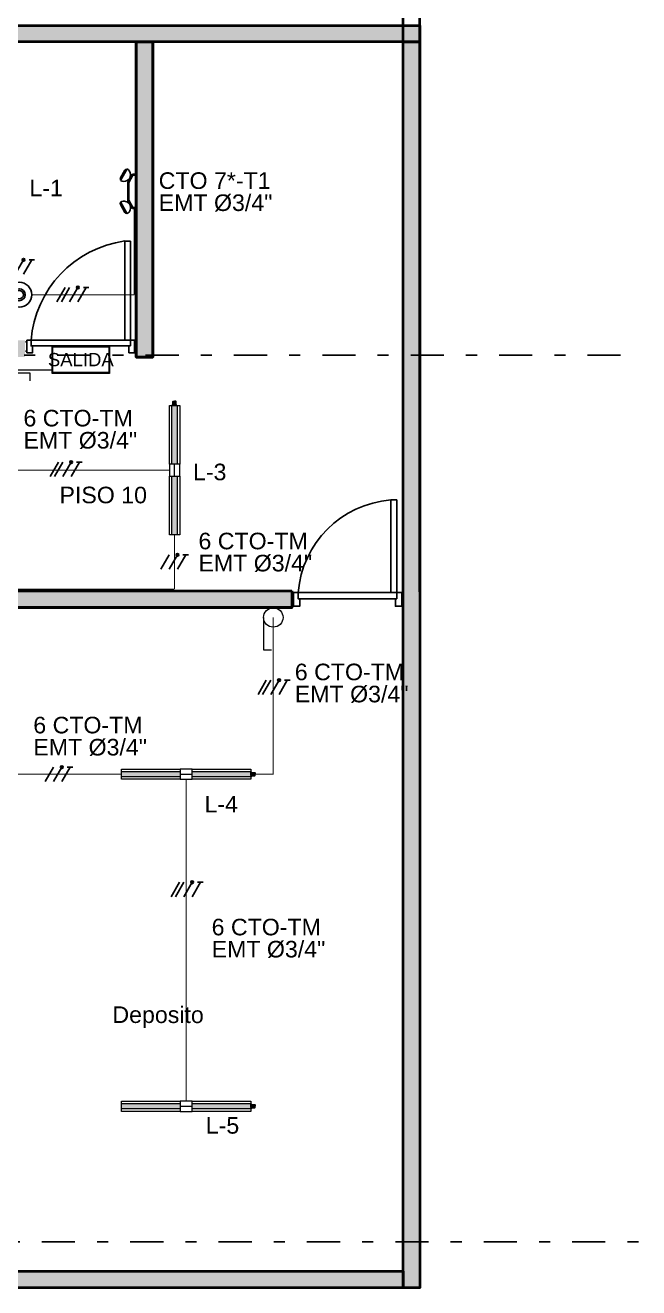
# Model space of a CAD drawing. Header units: millimetres. Extents: x 154 to 500, y 38 to 256.
# Drawn here: x 266.96 to 272.51, y 50.91 to 62.34 of the extents above; entities that cross this region are included whole.
import ezdxf
from ezdxf.lldxf.tags import DXFTag

# ---------------------------------------------------------------- set-up
doc = ezdxf.new("R2010")
doc.units = ezdxf.units.MM
doc.linetypes.add('CENTER', pattern=[0.7, 0.3, -0.2, 0, -0.2])
doc.linetypes.add('HIDDEN', pattern=[9.525, 6.35, -3.175])
for name, color, linetype in [('-ALAMBRADO', 7, 'Continuous'), ('-CN-GYD-ILUMINACION-EM', 1, 'Continuous'), ('-CN-GYD-TEXTOS', 7, 'Continuous'), ('A-columnas', 6, 'Continuous'), ('AMOBLAMIENTO', 252, 'Continuous'), ('EJE-ESTRUCTURA', 254, 'CENTER'), ('LUMINARIA DE EMERGENCIA', 1, 'Continuous'), ('SENSOR MOVIMIENTO', 3, 'Continuous'), ('suiches', 3, 'Continuous')]:
    doc.layers.add(name, color=color, linetype=linetype)
for name, color, linetype, lineweight in [('-CN-GYD-ILUMINACIÓN', 3, 'Continuous', 20), ('-CN-GYD-LUMINARIA LED HERMETICA', 1, 'Continuous', 5), ('-CN-GYD-TUBERÍA ILUMINACION', 5, 'Continuous', 18), ('-CN-INTERRUPTORES DE PARED', 3, 'Continuous', 20), ('_TEXTO', 7, 'Continuous', 9), ('L', 7, 'Continuous', 15), ('TEXTOS', 7, 'Continuous', 20)]:
    doc.layers.add(name, color=color, linetype=linetype, lineweight=lineweight)
doc.layers.add('A-HATCH CONCRETO', color=7, linetype='Continuous', true_color=0xb8b8b8)
doc.layers.add('Muro', color=7, linetype='Continuous', lineweight=40, true_color=0x2b2b2b)
doc.styles.add('GYD', font='arial.ttf', dxfattribs={"height": 2.5})
doc.styles.get("Standard").update_dxf_attribs({"font": 'arial.ttf'})
tags = doc.linetypes.add('EMT_LINE', pattern='A,0.5,-0.2,["EMT",Standard,S=0.1,R=0,X=-0.1,Y=-0.05],-0.25', length=0.95).pattern_tags.tags
tags[6] = DXFTag(74, 10)
pattern_1 = [(270, (73.633, -1.35), (10.40324, -6.00631), [1.50158, -10.51105]), (360, (73.6335, -2.101), (10.40324, 6.00631), [0.75079, -20.05569]), (360, (73.6335, -2.289), (10.40324, 6.00631), [0.60063, -20.20584]), (360, (73.6335, -1.9134), (10.40324, 6.00631), [0.60063, -20.20584]), (330, (73.633, -2.477), (10.40324, 6.00631), [0.4805, -11.53212]), (30, (73.633, -1.726), (4e-09, 12.01262), [0.4805, -11.53212])]
pattern_2 = [(0, (0, 0), (0, 6.985), [5.08, -1.905]), (90, (0, 0), (-6.985, 4e-16), [5.08, -1.905])]

# ---------------------------------------------------------------- blocks, each defined once
blk = doc.blocks.new('GG_HERMETICA')
h = blk.add_hatch()
h.set_pattern_fill('SWAMP', color=252, scale=0.472938, angle=270)
h.set_pattern_definition(pattern_1)
h.paths.add_polyline_path([(-20, -30), (-20, 17), (-550, 17), (-550, -30)])
h = blk.add_hatch()
h.set_pattern_fill('SWAMP', color=252, scale=0.472938, angle=270)
h.set_pattern_definition(pattern_1)
h.paths.add_polyline_path([(620, -30), (620, 17), (90, 17), (90, -30)])
at = {"layer": '-CN-GYD-ILUMINACIÓN', "color": 1, "extrusion": (0, 0, -1)}
for p, q in [((-550, -53), (-550, 40)), ((-550, 40), (-525, 40)), ((-525, 40), (-20, 40)), ((90, 40), (620, 40)), ((620, 40), (620, -53)), ((-20, -53), (-550, -53)), ((594, -53), (90, -53)), ((620, -53), (594, -53))]:
    blk.add_line(p, q, dxfattribs=at)
at = {"layer": '-CN-GYD-ILUMINACIÓN', "color": 1}
for p, q in [((90, 40), (-20, 40)), ((-20, 40), (-20, -53)), ((90, -53), (90, 40)), ((622, 6), (620, 6)), ((620, 6), (620, -6)), ((622, 10), (623, 11)), ((622, 8), (622, 10)), ((622, 7), (622, 8)), ((622, 5), (622, 7)), ((622, -6), (622, 6)), ((623, 4), (622, 5)), ((622, -3), (623, 1)), ((623, 11), (623, 11)), ((623, 11), (630, 11)), ((623, 1), (623, 4)), ((623, 1), (623, 1)), ((630, 11), (630, 6)), ((630, 6), (631, 6)), ((631, 6), (631, 9)), ((631, 9), (639, 9)), ((639, 9), (639, 6)), ((639, 6), (640, 6)), ((640, 10), (650, 10)), ((640, 6), (640, 10)), ((650, 10), (652, 8)), ((652, 8), (656, 8)), ((656, 8), (658, 8)), ((658, 8), (661, 5)), ((661, 5), (661, -6)), ((-20, -6), (90, -6)), ((620, -19), (620, -6)), ((622, -19), (620, -19)), ((622, -6), (622, -3)), ((622, -6), (622, -9)), ((622, -6), (622, -19)), ((622, -9), (623, -13)), ((623, -17), (622, -18)), ((622, -18), (622, -19)), ((622, -19), (622, -21)), ((622, -21), (622, -22)), ((622, -22), (623, -24)), ((623, -13), (623, -14)), ((623, -14), (623, -17)), ((623, -24), (623, -24)), ((623, -24), (630, -24)), ((630, -24), (630, -19)), ((630, -19), (631, -19)), ((631, -19), (631, -22)), ((631, -22), (639, -22)), ((639, -22), (639, -19)), ((639, -19), (640, -19)), ((640, -19), (640, -22)), ((640, -22), (650, -22)), ((650, -22), (652, -20)), ((652, -20), (656, -20)), ((656, -20), (658, -20)), ((658, -20), (661, -17)), ((661, -17), (661, -6))]:
    blk.add_line(p, q, dxfattribs=at)
for points in [[(623, 4), (630, 4)], [(623, 1), (630, 1)], [(629, 11), (629, 4), (629, 1), (629, -6)], [(630, 6), (630, -6)], [(631, 6), (631, -6)], [(639, 2), (631, 2)], [(639, 6), (639, -6)], [(640, 6), (640, -6)], [(640, 1), (650, 1), (650, 3), (640, 3)], [(650, 3), (652, 5)], [(650, 1), (652, -3)], [(652, 8), (652, -6)], [(-20, -53), (90, -53)], [(623, -14), (630, -14)], [(623, -17), (630, -17)], [(629, -24), (629, -17), (629, -14), (629, -6)], [(630, -19), (630, -6)], [(631, -19), (631, -6)], [(639, -15), (631, -15)], [(639, -19), (639, -6)], [(640, -19), (640, -6)], [(640, -14), (650, -14), (650, -15), (640, -15)], [(650, -14), (652, -10)], [(650, -15), (652, -17)], [(652, -20), (652, -6)]]:
    blk.add_lwpolyline(points, dxfattribs=at)
at = {"color": 1}
for points in [[(-20, 17), (-20, -30), (-550, -30), (-550, 17)], [(620, 17), (620, -30), (90, -30), (90, 17)]]:
    blk.add_lwpolyline(points, close=True, dxfattribs=at)
blk = doc.blocks.new('*U73')
at = {"layer": '-CN-GYD-ILUMINACION-EM', "ltscale": 0.3}
for p, q in [((-145, 270), (-200, 170)), ((-114, 285), (-197, 136)), ((-119, 277), (-119, 277)), ((-193, 144), (-193, 144)), ((-114, -285), (-197, -136)), ((-193, -144), (-193, -144)), ((-145, -270), (-200, -170)), ((-119, -277), (-119, -277))]:
    blk.add_line(p, q, dxfattribs=at)
at = {"layer": '-CN-GYD-ILUMINACION-EM'}
for p, q in [((0, 217), (-46, 217)), ((0, 207), (-40, 207)), ((0, -217), (0, 217)), ((-104, 116), (-104, -116)), ((-94, 114), (-94, -114)), ((-46, -217), (0, -217)), ((-40, -207), (0, -207))]:
    blk.add_line(p, q, dxfattribs=at)
for points in [[(-46, 217), (-104, 116)], [(-40, 207), (-94, 114)], [(-56, 199), (-70, 208)], [(-96, 130), (-110, 138)], [(-96, -130), (-110, -138)], [(-46, -217), (-104, -116)], [(-40, -207), (-94, -114)], [(-56, -199), (-70, -208)]]:
    blk.add_lwpolyline(points, dxfattribs=at)
at = {"layer": '-CN-GYD-ILUMINACION-EM', "ltscale": 0.3}
for centre, radius, start, end in [((-183, 161), 19.1, 150.9715, 240.9715), ((-156, 211), 85.5, 240.9715, 60.9715), ((-128, 260), 19.1, 60.9715, 150.9715), ((-183, -161), 19.1, 119.0285, 209.0285), ((-156, -211), 85.5, 299.0285, 119.0285), ((-128, -260), 19.1, 209.0285, 299.0285)]:
    blk.add_arc(centre, radius, start, end, dxfattribs=at)
at = {"layer": '-CN-GYD-TEXTOS', "style": 'GYD'}
blk.add_attdef('5', (-68, -406), '', height=125, rotation=90, dxfattribs=at)
blk = doc.blocks.new('A$C6eb1346c')
at = {"layer": '-CN-INTERRUPTORES DE PARED', "color": 3, "extrusion": (0, 0, -1)}
for p, q in [((0.176, 0.352), (0.764, 0.352)), ((0.764, 0.352), (0.764, 0.208))]:
    blk.add_line(p, q, dxfattribs=at)
blk.add_circle((-0.176, 0.176), 0.176, dxfattribs=at)
blk = doc.blocks.new('Salida_3.8W')
h = blk.add_hatch()
h.set_pattern_fill('ANGLE', color=256)
h.set_pattern_definition(pattern_2)
h.paths.add_polyline_path([(0.434, -0.01), (0.434, 0.303), (-0.434, 0.303), (-0.434, -0.01)])
h.paths.add_polyline_path([(-0.424, 0), (-0.424, 0.293), (0.424, 0.293), (0.424, 0)], flags=16)
h = blk.add_hatch()
h.set_pattern_fill('ANGLE', color=256)
h.set_pattern_definition(pattern_2)
h.paths.add_polyline_path([(0.434, -0.01), (0.434, 0.303), (-0.434, 0.303), (-0.434, -0.01)])
h.paths.add_polyline_path([(-0.424, 0), (-0.424, 0.293), (0.424, 0.293), (0.424, 0)], flags=16)
at = {"layer": 'L'}
h = blk.add_hatch(dxfattribs=at)
h.set_pattern_fill('ANGLE', color=3)
h.set_pattern_definition([(0, (-44.6785, -37.2514), (0, 6.985), [5.08, -1.905]), (90, (-44.6785, -37.2514), (-6.985, 4e-16), [5.08, -1.905])])
h.paths.add_polyline_path([(0.434, -0.01), (0.434, 0.303), (-0.434, 0.303), (-0.434, -0.01)])
h.paths.add_polyline_path([(-0.424, 0), (-0.424, 0.293), (0.424, 0.293), (0.424, 0)], flags=16)
h = blk.add_hatch(color=3, dxfattribs=at)
h.paths.add_polyline_path([(0.434, -0.01), (0.434, 0.303), (-0.434, 0.303), (-0.434, -0.01)])
h.paths.add_polyline_path([(-0.424, 0), (-0.424, 0.293), (0.424, 0.293), (0.424, 0)], flags=16)
at = {"layer": 'L', "color": 3}
for points in [[(-0.434, 0.303), (0.434, 0.303), (0.434, -0.01), (-0.434, -0.01)], [(-0.424, 0.293), (0.424, 0.293), (0.424, 0), (-0.424, 0)]]:
    blk.add_lwpolyline(points, close=True, dxfattribs=at)
at = {"layer": 'L', "color": 3, "insert": (0, 0.146, 712.661), "char_height": 0.15, "width": 0.84839, "attachment_point": 5}
blk.add_mtext('\\pxqc;SALIDA', dxfattribs=at)
blk = doc.blocks.new('Sensor 360º_')
at = {"layer": 'suiches'}
for radius in [0.113, 0.054, 0.0375]:
    blk.add_circle((0, 0), radius, dxfattribs=at)
blk = doc.blocks.new('3x')
at = {"layer": '-ALAMBRADO'}
h = blk.add_hatch(color=256, dxfattribs=at)
edge = h.paths.add_edge_path()
edge.add_arc((0.078, 0.13), 0.025, 0, 360)
for p, q in [((-0.152, 0.13), (-0.302, -0.13)), ((-0.072, 0.13), (-0.222, -0.13)), ((0.078, 0.13), (-0.072, -0.13)), ((0.228, 0.13), (0.078, -0.13))]:
    blk.add_line(p, q, dxfattribs=at)
blk.add_lwpolyline([(0.278, 0.13), (0.178, 0.13)], dxfattribs=at)
blk.add_circle((0.078, 0.13), 0.025, dxfattribs=at)
blk = doc.blocks.new('*U60')
at = {"layer": '-ALAMBRADO'}
blk.add_blockref('3x', (0, 0), dxfattribs=at)
blk = doc.blocks.new('2x')
at = {"layer": '-ALAMBRADO'}
h = blk.add_hatch(color=256, dxfattribs=at)
edge = h.paths.add_edge_path()
edge.add_arc((0.075, 0.13), 0.025, 0, 360)
for p, q in [((-0.075, 0.13), (-0.225, -0.13)), ((0.075, 0.13), (-0.075, -0.13)), ((0.225, 0.13), (0.075, -0.13))]:
    blk.add_line(p, q, dxfattribs=at)
blk.add_lwpolyline([(0.275, 0.13), (0.175, 0.13)], dxfattribs=at)
blk.add_circle((0.075, 0.13), 0.025, dxfattribs=at)
blk = doc.blocks.new('*U63')
at = {"layer": '-ALAMBRADO'}
blk.add_blockref('2x', (0, 0), dxfattribs=at)
blk = doc.blocks.new('estructura cubiertas')
at = {"layer": 'EJE-ESTRUCTURA'}
for p, q in [((2112.87, -5903.674), (2144.533, -5903.674)), ((2112.731, -5911.699), (2144.533, -5911.699))]:
    blk.add_line(p, q, dxfattribs=at)
blk = doc.blocks.new('A$C41c49871')
at = {"layer": 'A-HATCH CONCRETO', "ltscale": 0.01}
h = blk.add_hatch(color=256, dxfattribs=at)
h.dxf.hatch_style = 1
h.paths.add_polyline_path([(31.595, 14.224), (31.595, 14.074), (19.944, 14.074), (19.944, 14.224)])
h = blk.add_hatch(color=256, dxfattribs=at)
h.dxf.hatch_style = 1
h.paths.add_polyline_path([(28.021, 11.221), (28.021, 11.374), (21.791, 11.374), (21.791, 11.221)])
h.paths.add_polyline_path([(21.943, 14.074), (21.791, 14.074), (21.791, 11.374), (21.943, 11.374)])
h.paths.add_polyline_path([(17.602, 7.453), (17.602, 7.3), (24.698, 7.3), (24.698, 7.453)])
h.paths.add_polyline_path([(24.698, 7.453), (24.546, 7.453), (24.546, 10.213), (24.698, 10.213)])
h.paths.add_polyline_path([(30.437, 9.105), (30.437, 8.953), (27.444, 8.953), (27.444, 5.248), (27.291, 5.248), (27.291, 9.105)])
h.paths.add_polyline_path([(24.698, 5.049), (24.546, 5.049), (24.546, 6.3), (24.698, 6.3)])
h = blk.add_hatch(color=256, dxfattribs=at)
h.dxf.hatch_style = 1
h.paths.add_polyline_path([(29.027, 14.074), (29.179, 14.074), (29.179, 11.221), (29.027, 11.221)])
h = blk.add_hatch(color=256, dxfattribs=at)
h.dxf.hatch_style = 1
edge = h.paths.add_edge_path()
edge.add_line((31.595, 14.074), (31.595, 2.798))
edge.add_line((31.595, 2.798), (31.445, 2.798))
edge.add_line((31.445, 2.798), (31.445, 14.074))
edge.add_line((31.445, 14.074), (31.595, 14.074))
h = blk.add_hatch(color=256, dxfattribs=at)
h.dxf.hatch_style = 1
h.paths.add_polyline_path([(31.445, 2.798), (27.241, 2.798), (27.241, 2.848), (27.791, 2.848), (27.791, 2.948), (31.445, 2.948)])
at = {"layer": 'A-columnas', "color": 40, "true_color": 0xf8d731}
blk.add_lwpolyline([(19.794, 11.373), (19.794, 14.224), (31.595, 14.224)], dxfattribs=at)
at = {"layer": 'AMOBLAMIENTO', "linetype": 'HIDDEN'}
for points in [[(28.925, 11.374), (28.976, 11.374), (28.976, 12.272), (28.925, 12.272)], [(31.332, 9.092), (31.388, 9.092), (31.388, 9.929), (31.332, 9.929)]]:
    blk.add_lwpolyline(points, close=True, dxfattribs=at)
at = {"layer": 'AMOBLAMIENTO'}
for points in [[(28.027, 11.361), (28.039, 11.361), (28.039, 11.274), (28.027, 11.274)], [(28.077, 11.323), (28.09, 11.323), (28.09, 11.261), (28.039, 11.261), (28.039, 11.374), (28.077, 11.374)], [(28.976, 11.323), (28.963, 11.323), (28.963, 11.261), (29.014, 11.261), (29.014, 11.374), (28.976, 11.374)], [(29.027, 11.361), (29.014, 11.361), (29.014, 11.274), (29.027, 11.274)], [(30.437, 9.078), (30.451, 9.078), (30.451, 8.98), (30.437, 8.98)], [(30.494, 9.035), (30.508, 9.035), (30.508, 8.966), (30.451, 8.966), (30.451, 9.092), (30.494, 9.092)], [(31.388, 9.035), (31.374, 9.035), (31.374, 8.966), (31.431, 8.966), (31.431, 9.092), (31.388, 9.092)], [(31.445, 9.078), (31.431, 9.078), (31.431, 8.98), (31.445, 8.98)]]:
    blk.add_lwpolyline(points, dxfattribs=at)
for points in [[(28.976, 11.323), (28.976, 11.374), (28.077, 11.374), (28.077, 11.323)], [(31.388, 9.035), (31.388, 9.092), (30.494, 9.092), (30.494, 9.035)]]:
    blk.add_lwpolyline(points, close=True, dxfattribs=at)
for centre, radius, start, end in [((29.061, 11.295), 0.987, 97.8945, 175.4314), ((31.402, 9.021), 0.91, 94.4044, 175.5422)]:
    blk.add_arc(centre, radius, start, end, dxfattribs=at)
at = {"layer": 'Muro', "color": 1}
for points in [[(31.595, 9.098), (31.595, 57.254), (17.767, 57.254), (17.767, 56.904)], [(31.445, 9.098), (31.445, 53.829), (31.445, 57.132), (28.303, 57.132), (28.303, 56.904)]]:
    blk.add_lwpolyline(points, dxfattribs=at)
at = {"layer": 'Muro', "ltscale": 0.01}
for points in [[(31.595, 14.224), (31.595, 14.074), (19.944, 14.074), (19.944, 14.224), (31.595, 14.224)], [(31.595, 14.074), (31.595, 2.798), (31.445, 2.798), (31.445, 14.074), (31.595, 14.074)], [(27.441, 9.105), (30.437, 9.105)], [(30.437, 8.955), (27.441, 8.955)], [(31.445, 2.798), (27.241, 2.798), (27.241, 2.848), (27.791, 2.848), (27.791, 2.948), (31.445, 2.948), (31.445, 2.798)]]:
    blk.add_lwpolyline(points, dxfattribs=at)
for points in [[(29.179, 14.074), (29.027, 14.074), (29.027, 11.221), (29.179, 11.221)], [(29.027, 14.074), (29.179, 14.074), (29.179, 11.221), (29.027, 11.221)], [(30.437, 9.105), (30.437, 8.953), (27.444, 8.953), (27.444, 9.105)]]:
    blk.add_lwpolyline(points, close=True, dxfattribs=at)
at = {"layer": 'Muro', "linetype": 'HIDDEN'}
blk.add_blockref('estructura cubiertas', (-2110.957, 5914.914), dxfattribs=at)
at = {"layer": 'TEXTOS', "color": 252}
for s, p in [('PISO 10', (28.334, 9.899)), ('Deposito', (28.813, 5.195))]:
    blk.add_text(s, height=0.15, rotation=359.9331, dxfattribs=at).set_placement(p)

msp = doc.modelspace()

# ---------------------------------------------------------------- linework, layer by layer
at = {"layer": '-CN-GYD-TUBERÍA ILUMINACION', "linetype": 'EMT_LINE', "ltscale": 10, "const_width": 0.01}
for points in [[(267.944, 60.681), (267.944, 59.899)], [(267.015, 59.899), (267.944, 59.899)], [(266.513, 57.262), (266.318, 57.262), (266.318, 59.218), (267.199, 59.218)], [(268.308, 57.726), (268.308, 57.235)], [(266.81, 57.235), (268.308, 57.235)], [(269.202, 56.978), (269.202, 55.559), (269.038, 55.559)], [(268.413, 55.513), (268.413, 52.601)]]:
    msp.add_lwpolyline(points, dxfattribs=at)
at = {"layer": '-CN-GYD-TUBERÍA ILUMINACION', "linetype": 'EMT_LINE', "ltscale": 10}
for points in [[(264.934, 57.302, 0.01, 0.01, 0), (264.934, 58.311, 0.01, 0.01, 0), (268.262, 58.311, 0, 0, 0)], [(267.828, 55.559, 0.01, 0.01, 0), (266.656, 55.559, 0.01, 0.01, 0), (266.656, 57.218, 0, 0, 0)]]:
    msp.add_lwpolyline(points, format="xyseb", dxfattribs=at)

# ---------------------------------------------------------------- block references
at = {"layer": '-CN-GYD-LUMINARIA LED HERMETICA', "xscale": 0.001, "yscale": 0.001, "zscale": 0.001, "rotation": 90}
msp.add_blockref('GG_HERMETICA', (268.302, 58.276), dxfattribs=at)
at = {"layer": '-CN-GYD-LUMINARIA LED HERMETICA', "xscale": 0.001, "yscale": 0.001, "zscale": 0.001}
for p in [(268.378, 55.566), (268.378, 52.561)]:
    msp.add_blockref('GG_HERMETICA', p, dxfattribs=at)
msp.add_blockref('A$C41c49871', (238.933, 48.113))
at = {"layer": '_TEXTO', "linetype": 'Continuous', "ltscale": 10, "xscale": 0.5, "yscale": 0.5}
for name, p, zscale in [('*U60', (266.903, 60.15, 0), 320), ('*U60', (267.395, 59.9, 0), 320), ('*U60', (267.333, 58.318, 0), 320), ('*U63', (268.297, 57.479, 0), 0.5), ('*U60', (269.215, 56.346, 0), 320), ('*U63', (267.25, 55.558, 0), 0.5), ('*U60', (268.428, 54.516, 0), 320)]:
    msp.add_blockref(name, p, dxfattribs=dict(at, zscale=zscale))
at = {"layer": 'L', "xscale": 0.6, "yscale": 0.8}
msp.add_blockref('Salida_3.8W', (267.46, 59.194), dxfattribs=at)
at = {"layer": 'LUMINARIA DE EMERGENCIA', "linetype": 'Continuous', "ltscale": 10, "xscale": 0.0007100885383724713, "yscale": 0.0007100885383724713, "zscale": 0.0007100885383724713}
msp.add_blockref('*U73', (267.96, 60.835), dxfattribs=at)
at = {"layer": 'Muro', "xscale": 0.5, "yscale": 0.5}
msp.add_blockref('A$C6eb1346c', (266.618, 59.015), dxfattribs=at)
at = {"layer": 'Muro', "xscale": -0.5, "yscale": 0.5, "rotation": 90}
msp.add_blockref('A$C6eb1346c', (269.29, 57.066), dxfattribs=at)
at = {"layer": 'SENSOR MOVIMIENTO'}
msp.add_blockref('Sensor 360º_', (266.903, 59.899), dxfattribs=at)

# ---------------------------------------------------------------- texts
at = {"layer": 'TEXTOS', "char_height": 0.15, "attachment_point": 1}
for s, insert in [('\\pxt2;L-1', (266.995, 60.94)), ('\\pxt2;L-3', (268.475, 58.37)), ('\\pxt2;L-4', (268.579, 55.363)), ('\\pxt2;L-5', (268.591, 52.456))]:
    msp.add_mtext_dynamic_manual_height_columns(s, width=0.77349, gutter_width=0.325, heights=[0], dxfattribs=dict(at, insert=insert))
at = {"layer": 'TEXTOS', "char_height": 0.15, "width": 1.36121, "attachment_point": 1}
for s, insert in [('\\A1;\\pxsm0.8;CTO 7*-T1\\PEMT Ø3/4"       ', (268.165, 61.007)), ('\\A1;\\pxsm0.8;6 CTO-TM\\PEMT Ø3/4"       ', (266.941, 58.857)), ('\\A1;\\pxsm0.8;6 CTO-TM\\PEMT Ø3/4"       ', (268.525, 57.745)), ('\\A1;\\pxsm0.8;6 CTO-TM\\PEMT Ø3/4"       ', (269.397, 56.56)), ('\\A1;\\pxsm0.8;6 CTO-TM\\PEMT Ø3/4"       ', (267.03, 56.079)), ('\\A1;\\pxsm0.8;6 CTO-TM\\PEMT Ø3/4"       ', (268.644, 54.251))]:
    msp.add_mtext(s, dxfattribs=dict(at, insert=insert))

doc.saveas('drawing.dxf')
